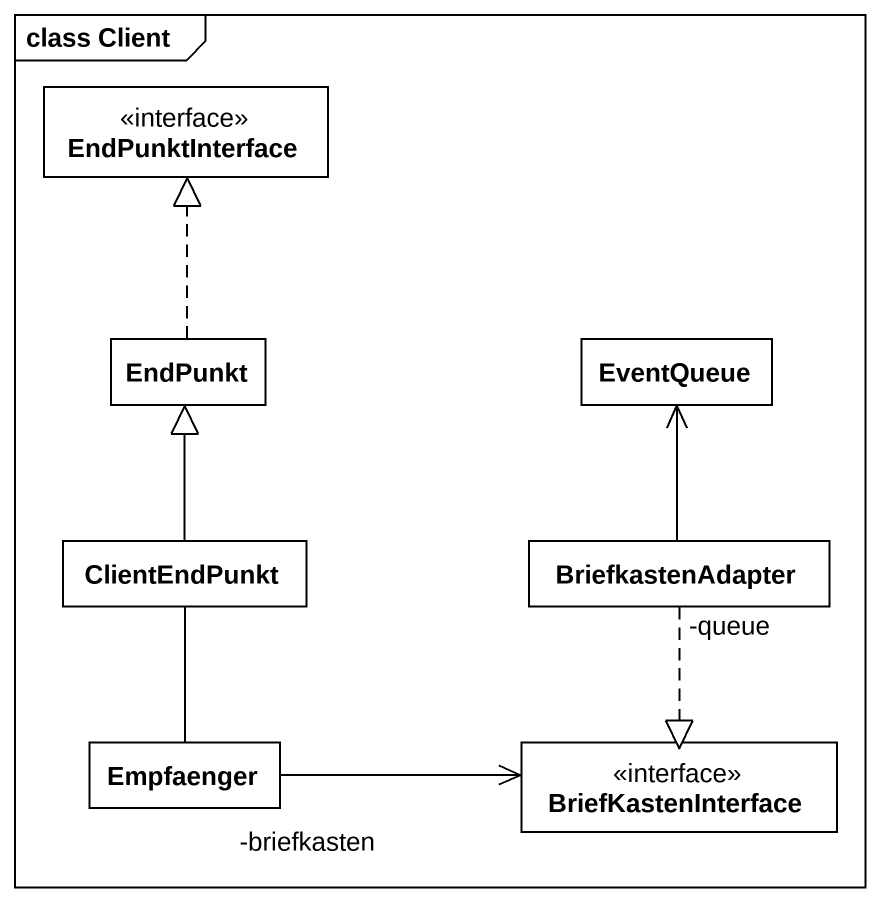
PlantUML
@startuml
mainframe class Client
hide circle
hide empty members
interface EndPunktInterface
class EndPunkt
class EventQueue
class ClientEndPunkt
class BriefkastenAdapter
class Empfaenger
interface BriefKastenInterface
EndPunkt .up.|> EndPunktInterface
EventQueue "-queue" <-- BriefkastenAdapter
ClientEndPunkt -up-|> EndPunkt
ClientEndPunkt -- Empfaenger
BriefkastenAdapter ..|> BriefKastenInterface
BriefKastenInterface "-briefkasten" <-left- Empfaenger
@enduml
